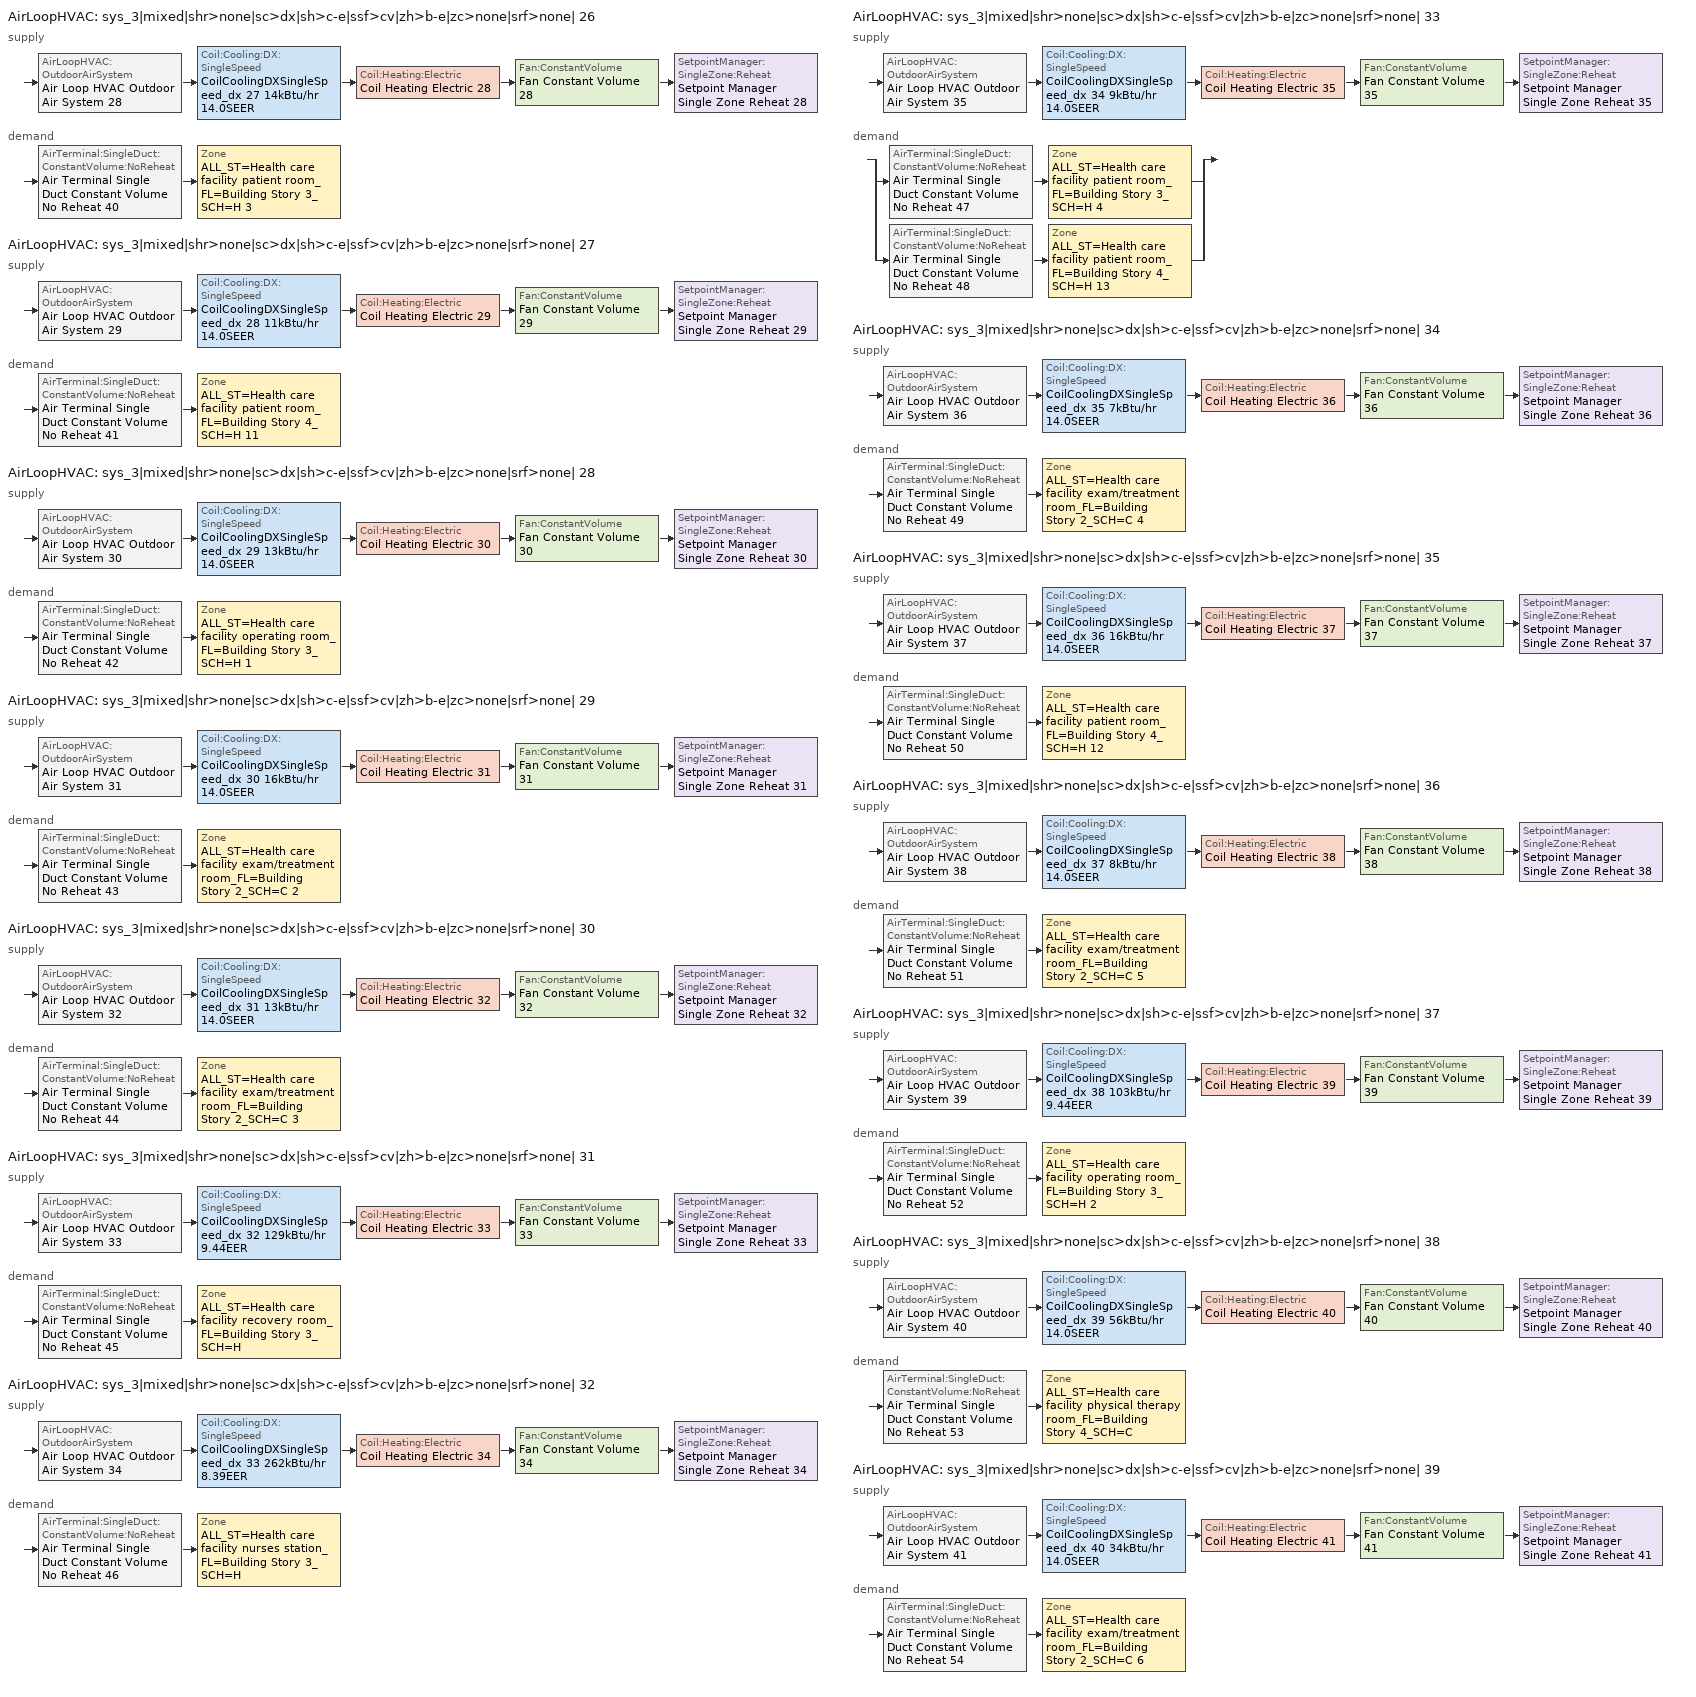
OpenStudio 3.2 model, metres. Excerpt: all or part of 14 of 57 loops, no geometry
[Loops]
AirLoopHVAC 'sys_3|mixed|shr>none|sc>dx|sh>c-e|ssf>cv|zh>b-e|zc>none|srf>none| 26'
 supply: AirLoopHVAC:OutdoorAirSystem 'Air Loop HVAC Outdoor Air System 28' > Coil:Cooling:DX:SingleSpeed 'CoilCoolingDXSingleSpeed_dx 27 14kBtu/hr 14.0SEER' > Coil:Heating:Electric 'Coil Heating Electric 28' > Fan:ConstantVolume 'Fan Constant Volume 28' > SetpointManager:SingleZone:Reheat 'Setpoint Manager Single Zone Reheat 28'
 demand: AirTerminal:SingleDuct:ConstantVolume:NoReheat 'Air Terminal Single Duct Constant Volume No Reheat 40' > Zone 'ALL_ST=Health care facility patient room_FL=Building Story 3_SCH=H 3'
AirLoopHVAC 'sys_3|mixed|shr>none|sc>dx|sh>c-e|ssf>cv|zh>b-e|zc>none|srf>none| 27'
 supply: AirLoopHVAC:OutdoorAirSystem 'Air Loop HVAC Outdoor Air System 29' > Coil:Cooling:DX:SingleSpeed 'CoilCoolingDXSingleSpeed_dx 28 11kBtu/hr 14.0SEER' > Coil:Heating:Electric 'Coil Heating Electric 29' > Fan:ConstantVolume 'Fan Constant Volume 29' > SetpointManager:SingleZone:Reheat 'Setpoint Manager Single Zone Reheat 29'
 demand: AirTerminal:SingleDuct:ConstantVolume:NoReheat 'Air Terminal Single Duct Constant Volume No Reheat 41' > Zone 'ALL_ST=Health care facility patient room_FL=Building Story 4_SCH=H 11'
AirLoopHVAC 'sys_3|mixed|shr>none|sc>dx|sh>c-e|ssf>cv|zh>b-e|zc>none|srf>none| 28'
 supply: AirLoopHVAC:OutdoorAirSystem 'Air Loop HVAC Outdoor Air System 30' > Coil:Cooling:DX:SingleSpeed 'CoilCoolingDXSingleSpeed_dx 29 13kBtu/hr 14.0SEER' > Coil:Heating:Electric 'Coil Heating Electric 30' > Fan:ConstantVolume 'Fan Constant Volume 30' > SetpointManager:SingleZone:Reheat 'Setpoint Manager Single Zone Reheat 30'
 demand: AirTerminal:SingleDuct:ConstantVolume:NoReheat 'Air Terminal Single Duct Constant Volume No Reheat 42' > Zone 'ALL_ST=Health care facility operating room_FL=Building Story 3_SCH=H 1'
AirLoopHVAC 'sys_3|mixed|shr>none|sc>dx|sh>c-e|ssf>cv|zh>b-e|zc>none|srf>none| 29'
 supply: AirLoopHVAC:OutdoorAirSystem 'Air Loop HVAC Outdoor Air System 31' > Coil:Cooling:DX:SingleSpeed 'CoilCoolingDXSingleSpeed_dx 30 16kBtu/hr 14.0SEER' > Coil:Heating:Electric 'Coil Heating Electric 31' > Fan:ConstantVolume 'Fan Constant Volume 31' > SetpointManager:SingleZone:Reheat 'Setpoint Manager Single Zone Reheat 31'
 demand: AirTerminal:SingleDuct:ConstantVolume:NoReheat 'Air Terminal Single Duct Constant Volume No Reheat 43' > Zone 'ALL_ST=Health care facility exam/treatment room_FL=Building Story 2_SCH=C 2'
AirLoopHVAC 'sys_3|mixed|shr>none|sc>dx|sh>c-e|ssf>cv|zh>b-e|zc>none|srf>none| 30'
 supply: AirLoopHVAC:OutdoorAirSystem 'Air Loop HVAC Outdoor Air System 32' > Coil:Cooling:DX:SingleSpeed 'CoilCoolingDXSingleSpeed_dx 31 13kBtu/hr 14.0SEER' > Coil:Heating:Electric 'Coil Heating Electric 32' > Fan:ConstantVolume 'Fan Constant Volume 32' > SetpointManager:SingleZone:Reheat 'Setpoint Manager Single Zone Reheat 32'
 demand: AirTerminal:SingleDuct:ConstantVolume:NoReheat 'Air Terminal Single Duct Constant Volume No Reheat 44' > Zone 'ALL_ST=Health care facility exam/treatment room_FL=Building Story 2_SCH=C 3'
AirLoopHVAC 'sys_3|mixed|shr>none|sc>dx|sh>c-e|ssf>cv|zh>b-e|zc>none|srf>none| 31'
 supply: AirLoopHVAC:OutdoorAirSystem 'Air Loop HVAC Outdoor Air System 33' > Coil:Cooling:DX:SingleSpeed 'CoilCoolingDXSingleSpeed_dx 32 129kBtu/hr 9.44EER' > Coil:Heating:Electric 'Coil Heating Electric 33' > Fan:ConstantVolume 'Fan Constant Volume 33' > SetpointManager:SingleZone:Reheat 'Setpoint Manager Single Zone Reheat 33'
 demand: AirTerminal:SingleDuct:ConstantVolume:NoReheat 'Air Terminal Single Duct Constant Volume No Reheat 45' > Zone 'ALL_ST=Health care facility recovery room_FL=Building Story 3_SCH=H'
AirLoopHVAC 'sys_3|mixed|shr>none|sc>dx|sh>c-e|ssf>cv|zh>b-e|zc>none|srf>none| 32'
 supply: AirLoopHVAC:OutdoorAirSystem 'Air Loop HVAC Outdoor Air System 34' > Coil:Cooling:DX:SingleSpeed 'CoilCoolingDXSingleSpeed_dx 33 262kBtu/hr 8.39EER' > Coil:Heating:Electric 'Coil Heating Electric 34' > Fan:ConstantVolume 'Fan Constant Volume 34' > SetpointManager:SingleZone:Reheat 'Setpoint Manager Single Zone Reheat 34'
 demand: AirTerminal:SingleDuct:ConstantVolume:NoReheat 'Air Terminal Single Duct Constant Volume No Reheat 46' > Zone 'ALL_ST=Health care facility nurses station_FL=Building Story 3_SCH=H'
AirLoopHVAC 'sys_3|mixed|shr>none|sc>dx|sh>c-e|ssf>cv|zh>b-e|zc>none|srf>none| 33'
 supply: AirLoopHVAC:OutdoorAirSystem 'Air Loop HVAC Outdoor Air System 35' > Coil:Cooling:DX:SingleSpeed 'CoilCoolingDXSingleSpeed_dx 34 9kBtu/hr 14.0SEER' > Coil:Heating:Electric 'Coil Heating Electric 35' > Fan:ConstantVolume 'Fan Constant Volume 35' > SetpointManager:SingleZone:Reheat 'Setpoint Manager Single Zone Reheat 35'
 demand: split
  | AirTerminal:SingleDuct:ConstantVolume:NoReheat 'Air Terminal Single Duct Constant Volume No Reheat 47' > Zone 'ALL_ST=Health care facility patient room_FL=Building Story 3_SCH=H 4'
  | AirTerminal:SingleDuct:ConstantVolume:NoReheat 'Air Terminal Single Duct Constant Volume No Reheat 48' > Zone 'ALL_ST=Health care facility patient room_FL=Building Story 4_SCH=H 13'
AirLoopHVAC 'sys_3|mixed|shr>none|sc>dx|sh>c-e|ssf>cv|zh>b-e|zc>none|srf>none| 34'
 supply: AirLoopHVAC:OutdoorAirSystem 'Air Loop HVAC Outdoor Air System 36' > Coil:Cooling:DX:SingleSpeed 'CoilCoolingDXSingleSpeed_dx 35 7kBtu/hr 14.0SEER' > Coil:Heating:Electric 'Coil Heating Electric 36' > Fan:ConstantVolume 'Fan Constant Volume 36' > SetpointManager:SingleZone:Reheat 'Setpoint Manager Single Zone Reheat 36'
 demand: AirTerminal:SingleDuct:ConstantVolume:NoReheat 'Air Terminal Single Duct Constant Volume No Reheat 49' > Zone 'ALL_ST=Health care facility exam/treatment room_FL=Building Story 2_SCH=C 4'
AirLoopHVAC 'sys_3|mixed|shr>none|sc>dx|sh>c-e|ssf>cv|zh>b-e|zc>none|srf>none| 35'
 supply: AirLoopHVAC:OutdoorAirSystem 'Air Loop HVAC Outdoor Air System 37' > Coil:Cooling:DX:SingleSpeed 'CoilCoolingDXSingleSpeed_dx 36 16kBtu/hr 14.0SEER' > Coil:Heating:Electric 'Coil Heating Electric 37' > Fan:ConstantVolume 'Fan Constant Volume 37' > SetpointManager:SingleZone:Reheat 'Setpoint Manager Single Zone Reheat 37'
 demand: AirTerminal:SingleDuct:ConstantVolume:NoReheat 'Air Terminal Single Duct Constant Volume No Reheat 50' > Zone 'ALL_ST=Health care facility patient room_FL=Building Story 4_SCH=H 12'
AirLoopHVAC 'sys_3|mixed|shr>none|sc>dx|sh>c-e|ssf>cv|zh>b-e|zc>none|srf>none| 36'
 supply: AirLoopHVAC:OutdoorAirSystem 'Air Loop HVAC Outdoor Air System 38' > Coil:Cooling:DX:SingleSpeed 'CoilCoolingDXSingleSpeed_dx 37 8kBtu/hr 14.0SEER' > Coil:Heating:Electric 'Coil Heating Electric 38' > Fan:ConstantVolume 'Fan Constant Volume 38' > SetpointManager:SingleZone:Reheat 'Setpoint Manager Single Zone Reheat 38'
 demand: AirTerminal:SingleDuct:ConstantVolume:NoReheat 'Air Terminal Single Duct Constant Volume No Reheat 51' > Zone 'ALL_ST=Health care facility exam/treatment room_FL=Building Story 2_SCH=C 5'
AirLoopHVAC 'sys_3|mixed|shr>none|sc>dx|sh>c-e|ssf>cv|zh>b-e|zc>none|srf>none| 37'
 supply: AirLoopHVAC:OutdoorAirSystem 'Air Loop HVAC Outdoor Air System 39' > Coil:Cooling:DX:SingleSpeed 'CoilCoolingDXSingleSpeed_dx 38 103kBtu/hr 9.44EER' > Coil:Heating:Electric 'Coil Heating Electric 39' > Fan:ConstantVolume 'Fan Constant Volume 39' > SetpointManager:SingleZone:Reheat 'Setpoint Manager Single Zone Reheat 39'
 demand: AirTerminal:SingleDuct:ConstantVolume:NoReheat 'Air Terminal Single Duct Constant Volume No Reheat 52' > Zone 'ALL_ST=Health care facility operating room_FL=Building Story 3_SCH=H 2'
AirLoopHVAC 'sys_3|mixed|shr>none|sc>dx|sh>c-e|ssf>cv|zh>b-e|zc>none|srf>none| 38'
 supply: AirLoopHVAC:OutdoorAirSystem 'Air Loop HVAC Outdoor Air System 40' > Coil:Cooling:DX:SingleSpeed 'CoilCoolingDXSingleSpeed_dx 39 56kBtu/hr 14.0SEER' > Coil:Heating:Electric 'Coil Heating Electric 40' > Fan:ConstantVolume 'Fan Constant Volume 40' > SetpointManager:SingleZone:Reheat 'Setpoint Manager Single Zone Reheat 40'
 demand: AirTerminal:SingleDuct:ConstantVolume:NoReheat 'Air Terminal Single Duct Constant Volume No Reheat 53' > Zone 'ALL_ST=Health care facility physical therapy room_FL=Building Story 4_SCH=C'
AirLoopHVAC 'sys_3|mixed|shr>none|sc>dx|sh>c-e|ssf>cv|zh>b-e|zc>none|srf>none| 39'
 supply: AirLoopHVAC:OutdoorAirSystem 'Air Loop HVAC Outdoor Air System 41' > Coil:Cooling:DX:SingleSpeed 'CoilCoolingDXSingleSpeed_dx 40 34kBtu/hr 14.0SEER' > Coil:Heating:Electric 'Coil Heating Electric 41' > Fan:ConstantVolume 'Fan Constant Volume 41' > SetpointManager:SingleZone:Reheat 'Setpoint Manager Single Zone Reheat 41'
 demand: AirTerminal:SingleDuct:ConstantVolume:NoReheat 'Air Terminal Single Duct Constant Volume No Reheat 54' > Zone 'ALL_ST=Health care facility exam/treatment room_FL=Building Story 2_SCH=C 6'
[Sizing:Zone] Zone Cooling Design Supply Air Temperature Input Method=TemperatureDifference; Zone Cooling Design Supply Air Temperature {C}=14; Zone Cooling Design Supply Air Temperature Difference {deltaC}=11; Zone Heating Design Supply Air Temperature Input Method=TemperatureDifference; Zone Heating Design Supply Air Temperature {C}=40; Zone Heating Design Supply Air Temperature Difference {deltaC}=21; Zone Cooling Design Supply Air Humidity Ratio {kg-H2O/kg-air}=0.0085; Zone Heating Design Supply Air Humidity Ratio {kg-H2O/kg-air}=0.008; Zone Heating Sizing Factor=1.3; Zone Cooling Sizing Factor=1.1; Cooling Design Air Flow Method=DesignDay; Heating Design Air Flow Method=DesignDay; Account for Dedicated Outdoor Air System=No; Dedicated Outdoor Air System Control Strategy=NeutralSupplyAir; Dedicated Outdoor Air Low Setpoint Temperature for Design {C}=autosize; Dedicated Outdoor Air High Setpoint Temperature for Design {C}=autosize
ALL_ST=Health care facility patient room_FL=Building Story 3_SCH=H 3; ALL_ST=Health care facility patient room_FL=Building Story 4_SCH=H 11; ALL_ST=Health care facility operating room_FL=Building Story 3_SCH=H 1; ALL_ST=Health care facility exam/treatment room_FL=Building Story 2_SCH=C 2; ALL_ST=Health care facility exam/treatment room_FL=Building Story 2_SCH=C 3; ALL_ST=Health care facility recovery room_FL=Building Story 3_SCH=H; ALL_ST=Health care facility nurses station_FL=Building Story 3_SCH=H; ALL_ST=Health care facility patient room_FL=Building Story 3_SCH=H 4; ALL_ST=Health care facility exam/treatment room_FL=Building Story 2_SCH=C 4; ALL_ST=Health care facility patient room_FL=Building Story 4_SCH=H 12; ALL_ST=Health care facility exam/treatment room_FL=Building Story 2_SCH=C 5; ALL_ST=Health care facility operating room_FL=Building Story 3_SCH=H 2; ALL_ST=Health care facility physical therapy room_FL=Building Story 4_SCH=C; ALL_ST=Health care facility exam/treatment room_FL=Building Story 2_SCH=C 6; ALL_ST=Health care facility patient room_FL=Building Story 4_SCH=H 13
[Zone equipment]
ALL_ST=Health care facility patient room_FL=Building Story 3_SCH=H 3: Zone HVAC Baseboard Convective Electric 40, Air Terminal Single Duct Constant Volume No Reheat 40
ALL_ST=Health care facility patient room_FL=Building Story 4_SCH=H 11: Zone HVAC Baseboard Convective Electric 41, Air Terminal Single Duct Constant Volume No Reheat 41
ALL_ST=Health care facility operating room_FL=Building Story 3_SCH=H 1: Zone HVAC Baseboard Convective Electric 42, Air Terminal Single Duct Constant Volume No Reheat 42
ALL_ST=Health care facility exam/treatment room_FL=Building Story 2_SCH=C 2: Zone HVAC Baseboard Convective Electric 43, Air Terminal Single Duct Constant Volume No Reheat 43
ALL_ST=Health care facility exam/treatment room_FL=Building Story 2_SCH=C 3: Zone HVAC Baseboard Convective Electric 44, Air Terminal Single Duct Constant Volume No Reheat 44
ALL_ST=Health care facility recovery room_FL=Building Story 3_SCH=H: Zone HVAC Baseboard Convective Electric 45, Air Terminal Single Duct Constant Volume No Reheat 45
ALL_ST=Health care facility nurses station_FL=Building Story 3_SCH=H: Zone HVAC Baseboard Convective Electric 46, Air Terminal Single Duct Constant Volume No Reheat 46
ALL_ST=Health care facility patient room_FL=Building Story 3_SCH=H 4: Zone HVAC Baseboard Convective Electric 47, Air Terminal Single Duct Constant Volume No Reheat 47
ALL_ST=Health care facility exam/treatment room_FL=Building Story 2_SCH=C 4: Zone HVAC Baseboard Convective Electric 49, Air Terminal Single Duct Constant Volume No Reheat 49
ALL_ST=Health care facility patient room_FL=Building Story 4_SCH=H 12: Zone HVAC Baseboard Convective Electric 50, Air Terminal Single Duct Constant Volume No Reheat 50
ALL_ST=Health care facility exam/treatment room_FL=Building Story 2_SCH=C 5: Zone HVAC Baseboard Convective Electric 51, Air Terminal Single Duct Constant Volume No Reheat 51
ALL_ST=Health care facility operating room_FL=Building Story 3_SCH=H 2: Zone HVAC Baseboard Convective Electric 52, Air Terminal Single Duct Constant Volume No Reheat 52
ALL_ST=Health care facility physical therapy room_FL=Building Story 4_SCH=C: Zone HVAC Baseboard Convective Electric 53, Air Terminal Single Duct Constant Volume No Reheat 53
ALL_ST=Health care facility exam/treatment room_FL=Building Story 2_SCH=C 6: Zone HVAC Baseboard Convective Electric 54, Air Terminal Single Duct Constant Volume No Reheat 54
ALL_ST=Health care facility patient room_FL=Building Story 4_SCH=H 13: Zone HVAC Baseboard Convective Electric 48, Air Terminal Single Duct Constant Volume No Reheat 48
[AirLoopHVAC] Design Supply Air Flow Rate {m3/s}=autosize; Design Return Air Flow Fraction of Supply Air Flow=1
Name | Availability Schedule
sys_3|mixed|shr>none|sc>dx|sh>c-e|ssf>cv|zh>b-e|zc>none|srf>none| 26 | sys_3|mixed|shr>none|sc>dx|sh>c-e|ssf>cv|zh>b-e|zc>none|srf>none| 26 Occ Sch
sys_3|mixed|shr>none|sc>dx|sh>c-e|ssf>cv|zh>b-e|zc>none|srf>none| 27 | sys_3|mixed|shr>none|sc>dx|sh>c-e|ssf>cv|zh>b-e|zc>none|srf>none| 27 Occ Sch
sys_3|mixed|shr>none|sc>dx|sh>c-e|ssf>cv|zh>b-e|zc>none|srf>none| 28 | sys_3|mixed|shr>none|sc>dx|sh>c-e|ssf>cv|zh>b-e|zc>none|srf>none| 28 Occ Sch
sys_3|mixed|shr>none|sc>dx|sh>c-e|ssf>cv|zh>b-e|zc>none|srf>none| 29 | sys_3|mixed|shr>none|sc>dx|sh>c-e|ssf>cv|zh>b-e|zc>none|srf>none| 29 Occ Sch
sys_3|mixed|shr>none|sc>dx|sh>c-e|ssf>cv|zh>b-e|zc>none|srf>none| 30 | sys_3|mixed|shr>none|sc>dx|sh>c-e|ssf>cv|zh>b-e|zc>none|srf>none| 30 Occ Sch
sys_3|mixed|shr>none|sc>dx|sh>c-e|ssf>cv|zh>b-e|zc>none|srf>none| 31 | sys_3|mixed|shr>none|sc>dx|sh>c-e|ssf>cv|zh>b-e|zc>none|srf>none| 31 Occ Sch
sys_3|mixed|shr>none|sc>dx|sh>c-e|ssf>cv|zh>b-e|zc>none|srf>none| 32 | sys_3|mixed|shr>none|sc>dx|sh>c-e|ssf>cv|zh>b-e|zc>none|srf>none| 32 Occ Sch
sys_3|mixed|shr>none|sc>dx|sh>c-e|ssf>cv|zh>b-e|zc>none|srf>none| 33 | sys_3|mixed|shr>none|sc>dx|sh>c-e|ssf>cv|zh>b-e|zc>none|srf>none| 33 Occ Sch
sys_3|mixed|shr>none|sc>dx|sh>c-e|ssf>cv|zh>b-e|zc>none|srf>none| 34 | sys_3|mixed|shr>none|sc>dx|sh>c-e|ssf>cv|zh>b-e|zc>none|srf>none| 34 Occ Sch
sys_3|mixed|shr>none|sc>dx|sh>c-e|ssf>cv|zh>b-e|zc>none|srf>none| 35 | sys_3|mixed|shr>none|sc>dx|sh>c-e|ssf>cv|zh>b-e|zc>none|srf>none| 35 Occ Sch
sys_3|mixed|shr>none|sc>dx|sh>c-e|ssf>cv|zh>b-e|zc>none|srf>none| 36 | sys_3|mixed|shr>none|sc>dx|sh>c-e|ssf>cv|zh>b-e|zc>none|srf>none| 36 Occ Sch
sys_3|mixed|shr>none|sc>dx|sh>c-e|ssf>cv|zh>b-e|zc>none|srf>none| 37 | sys_3|mixed|shr>none|sc>dx|sh>c-e|ssf>cv|zh>b-e|zc>none|srf>none| 37 Occ Sch
sys_3|mixed|shr>none|sc>dx|sh>c-e|ssf>cv|zh>b-e|zc>none|srf>none| 38 | sys_3|mixed|shr>none|sc>dx|sh>c-e|ssf>cv|zh>b-e|zc>none|srf>none| 38 Occ Sch
sys_3|mixed|shr>none|sc>dx|sh>c-e|ssf>cv|zh>b-e|zc>none|srf>none| 39 | sys_3|mixed|shr>none|sc>dx|sh>c-e|ssf>cv|zh>b-e|zc>none|srf>none| 39 Occ Sch
[Sizing:System] Type of Load to Size On=Sensible; Design Outdoor Air Flow Rate {m3/s}=Autosize; Central Heating Maximum System Air Flow Ratio=1; Preheat Design Temperature {C}=7; Preheat Design Humidity Ratio {kg-H2O/kg-Air}=0.008; Precool Design Temperature {C}=13; Precool Design Humidity Ratio {kg-H2O/kg-Air}=0.008; Central Cooling Design Supply Air Temperature {C}=13; Central Heating Design Supply Air Temperature {C}=43; Sizing Option=NonCoincident; 100% Outdoor Air in Cooling=No; 100% Outdoor Air in Heating=No; Central Cooling Design Supply Air Humidity Ratio {kg-H2O/kg-Air}=0.0085; Central Heating Design Supply Air Humidity Ratio {kg-H2O/kg-Air}=0.008; Cooling Design Air Flow Method=DesignDay; Cooling Design Air Flow Rate {m3/s}=0; Heating Design Air Flow Method=DesignDay; Heating Design Air Flow Rate {m3/s}=0; System Outdoor Air Method=ZoneSum; Zone Maximum Outdoor Air Fraction=1; Cooling Supply Air Flow Rate Per Floor Area {m3/s-m2}=0.00996765; Cooling Fraction of Autosized Cooling Supply Air Flow Rate=1; Cooling Supply Air Flow Rate Per Unit Cooling Capacity {m3/s-W}=3.94755e-05; Heating Supply Air Flow Rate Per Floor Area {m3/s-m2}=0.00996765; Heating Fraction of Autosized Heating Supply Air Flow Rate=1; Heating Fraction of Autosized Cooling Supply Air Flow Rate=1; Heating Supply Air Flow Rate Per Unit Heating Capacity {m3/s-W}=3.15882e-05; Cooling Design Capacity Method=CoolingDesignCapacity; Cooling Design Capacity {W}=autosize; Cooling Design Capacity Per Floor Area {W/m2}=234.7; Fraction of Autosized Cooling Design Capacity=1; Heating Design Capacity Method=HeatingDesignCapacity; Heating Design Capacity {W}=autosize; Heating Design Capacity Per Floor Area {W/m2}=157; Fraction of Autosized Heating Design Capacity=1; Central Cooling Capacity Control Method=OnOff
sys_3|mixed|shr>none|sc>dx|sh>c-e|ssf>cv|zh>b-e|zc>none|srf>none| 26; sys_3|mixed|shr>none|sc>dx|sh>c-e|ssf>cv|zh>b-e|zc>none|srf>none| 27; sys_3|mixed|shr>none|sc>dx|sh>c-e|ssf>cv|zh>b-e|zc>none|srf>none| 28; sys_3|mixed|shr>none|sc>dx|sh>c-e|ssf>cv|zh>b-e|zc>none|srf>none| 29; sys_3|mixed|shr>none|sc>dx|sh>c-e|ssf>cv|zh>b-e|zc>none|srf>none| 30; sys_3|mixed|shr>none|sc>dx|sh>c-e|ssf>cv|zh>b-e|zc>none|srf>none| 31; sys_3|mixed|shr>none|sc>dx|sh>c-e|ssf>cv|zh>b-e|zc>none|srf>none| 32; sys_3|mixed|shr>none|sc>dx|sh>c-e|ssf>cv|zh>b-e|zc>none|srf>none| 33; sys_3|mixed|shr>none|sc>dx|sh>c-e|ssf>cv|zh>b-e|zc>none|srf>none| 34; sys_3|mixed|shr>none|sc>dx|sh>c-e|ssf>cv|zh>b-e|zc>none|srf>none| 35; sys_3|mixed|shr>none|sc>dx|sh>c-e|ssf>cv|zh>b-e|zc>none|srf>none| 36; sys_3|mixed|shr>none|sc>dx|sh>c-e|ssf>cv|zh>b-e|zc>none|srf>none| 37; sys_3|mixed|shr>none|sc>dx|sh>c-e|ssf>cv|zh>b-e|zc>none|srf>none| 38; sys_3|mixed|shr>none|sc>dx|sh>c-e|ssf>cv|zh>b-e|zc>none|srf>none| 39
[Fan:ConstantVolume] Availability Schedule=Always On Discrete; Fan Total Efficiency=0.39975; Pressure Rise {Pa}=640; Maximum Flow Rate {m3/s}=AutoSize; Motor Efficiency=0.615
Fan Constant Volume 28; Fan Constant Volume 29; Fan Constant Volume 30; Fan Constant Volume 31; Fan Constant Volume 32; Fan Constant Volume 33; Fan Constant Volume 34; Fan Constant Volume 35; Fan Constant Volume 36; Fan Constant Volume 37; Fan Constant Volume 38; Fan Constant Volume 39; Fan Constant Volume 40; Fan Constant Volume 41
[Coil:Cooling:DX:SingleSpeed] Availability Schedule=Always On Discrete; Rated Total Cooling Capacity {W}=autosize; Rated Sensible Heat Ratio=autosize; Rated Air Flow Rate {m3/s}=autosize; Rated Evaporator Fan Power Per Volume Flow Rate {W/(m3/s)}=773.3; Total Cooling Capacity Function of Temperature Curve=DXCOOL-NECB2011-REF-CAPFT; Total Cooling Capacity Function of Flow Fraction Curve=DXCOOL-NECB2011-REF-CAPFFLOW; Energy Input Ratio Function of Temperature Curve=DXCOOL-NECB2011-REF-COOLEIRFT; Energy Input Ratio Function of Flow Fraction Curve=DXCOOL-NECB2011-REF-COOLEIRFFLOW; Part Load Fraction Correlation Curve=DXCOOL-NECB2011-REF-COOLPLFFPLR; Minimum Outdoor Dry-Bulb Temperature for Compressor Operation {C}=-25; Condenser Type=AirCooled; Evaporative Condenser Effectiveness=0; Evaporative Condenser Air Flow Rate {m3/s}=Autosize; Evaporative Condenser Pump Rated Power Consumption {W}=Autosize; Crankcase Heater Capacity {W}=0; Maximum Outdoor Dry-Bulb Temperature for Crankcase Heater Operation {C}=0; Basin Heater Capacity {W/K}=0; Basin Heater Setpoint Temperature {C}=10
Name | Rated COP {W/W}
CoilCoolingDXSingleSpeed_dx 27 14kBtu/hr 14.0SEER; CoilCoolingDXSingleSpeed_dx 28 11kBtu/hr 14.0SEER; CoilCoolingDXSingleSpeed_dx 29 13kBtu/hr 14.0SEER; CoilCoolingDXSingleSpeed_dx 30 16kBtu/hr 14.0SEER; CoilCoolingDXSingleSpeed_dx 31 13kBtu/hr 14.0SEER; CoilCoolingDXSingleSpeed_dx 34 9kBtu/hr 14.0SEER; CoilCoolingDXSingleSpeed_dx 35 7kBtu/hr 14.0SEER; CoilCoolingDXSingleSpeed_dx 36 16kBtu/hr 14.0SEER; CoilCoolingDXSingleSpeed_dx 37 8kBtu/hr 14.0SEER; CoilCoolingDXSingleSpeed_dx 39 56kBtu/hr 14.0SEER; CoilCoolingDXSingleSpeed_dx 40 34kBtu/hr 14.0SEER | 4.11713
CoilCoolingDXSingleSpeed_dx 32 129kBtu/hr 9.44EER; CoilCoolingDXSingleSpeed_dx 38 103kBtu/hr 9.44EER | 3.27943
CoilCoolingDXSingleSpeed_dx 33 262kBtu/hr 8.39EER | 2.92983
[Coil:Heating:Electric] Availability Schedule=Always On Discrete
Coil Heating Electric 28; Coil Heating Electric 29; Coil Heating Electric 30; Coil Heating Electric 31; Coil Heating Electric 32; Coil Heating Electric 33; Coil Heating Electric 34; Coil Heating Electric 35; Coil Heating Electric 36; Coil Heating Electric 37; Coil Heating Electric 38; Coil Heating Electric 39; Coil Heating Electric 40; Coil Heating Electric 41
[Controller:OutdoorAir] Minimum Outdoor Air Flow Rate {m3/s}=autosize; Maximum Outdoor Air Flow Rate {m3/s}=Autosize; Economizer Control Action Type=ModulateFlow; Lockout Type=NoLockout; Minimum Limit Type=FixedMinimum; High Humidity Control=No; Heat Recovery Bypass Control Type=BypassWhenWithinEconomizerLimits
Name | Economizer Control Type | Economizer Maximum Limit Dry-Bulb Temperature {C} | Economizer Maximum Limit Enthalpy {J/kg} | Economizer Minimum Limit Dry-Bulb Temperature {C} | Minimum Outdoor Air Schedule | Controller Mechanical Ventilation
Controller Outdoor Air 28 | NoEconomizer | 28 | 64000 | -100 | sys_3|mixed|shr>none|sc>dx|sh>c-e|ssf>cv|zh>b-e|zc>none|srf>none| 26 Occ Sch | Controller Mechanical Ventilation 28
Controller Outdoor Air 29 | NoEconomizer | 28 | 64000 | -100 | sys_3|mixed|shr>none|sc>dx|sh>c-e|ssf>cv|zh>b-e|zc>none|srf>none| 27 Occ Sch | Controller Mechanical Ventilation 29
Controller Outdoor Air 30 | NoEconomizer | 28 | 64000 | -100 | sys_3|mixed|shr>none|sc>dx|sh>c-e|ssf>cv|zh>b-e|zc>none|srf>none| 28 Occ Sch | Controller Mechanical Ventilation 30
Controller Outdoor Air 31 | NoEconomizer | 28 | 64000 | -100 | sys_3|mixed|shr>none|sc>dx|sh>c-e|ssf>cv|zh>b-e|zc>none|srf>none| 29 Occ Sch | Controller Mechanical Ventilation 31
Controller Outdoor Air 32 | NoEconomizer | 28 | 64000 | -100 | sys_3|mixed|shr>none|sc>dx|sh>c-e|ssf>cv|zh>b-e|zc>none|srf>none| 30 Occ Sch | Controller Mechanical Ventilation 32
Controller Outdoor Air 33 | DifferentialEnthalpy |  |  |  | sys_3|mixed|shr>none|sc>dx|sh>c-e|ssf>cv|zh>b-e|zc>none|srf>none| 31 Occ Sch | Controller Mechanical Ventilation 33
Controller Outdoor Air 34 | DifferentialEnthalpy |  |  |  | sys_3|mixed|shr>none|sc>dx|sh>c-e|ssf>cv|zh>b-e|zc>none|srf>none| 32 Occ Sch | Controller Mechanical Ventilation 34
Controller Outdoor Air 35 | NoEconomizer | 28 | 64000 | -100 | sys_3|mixed|shr>none|sc>dx|sh>c-e|ssf>cv|zh>b-e|zc>none|srf>none| 33 Occ Sch | Controller Mechanical Ventilation 35
Controller Outdoor Air 36 | NoEconomizer | 28 | 64000 | -100 | sys_3|mixed|shr>none|sc>dx|sh>c-e|ssf>cv|zh>b-e|zc>none|srf>none| 34 Occ Sch | Controller Mechanical Ventilation 36
Controller Outdoor Air 37 | NoEconomizer | 28 | 64000 | -100 | sys_3|mixed|shr>none|sc>dx|sh>c-e|ssf>cv|zh>b-e|zc>none|srf>none| 35 Occ Sch | Controller Mechanical Ventilation 37
Controller Outdoor Air 38 | NoEconomizer | 28 | 64000 | -100 | sys_3|mixed|shr>none|sc>dx|sh>c-e|ssf>cv|zh>b-e|zc>none|srf>none| 36 Occ Sch | Controller Mechanical Ventilation 38
Controller Outdoor Air 39 | DifferentialEnthalpy |  |  |  | sys_3|mixed|shr>none|sc>dx|sh>c-e|ssf>cv|zh>b-e|zc>none|srf>none| 37 Occ Sch | Controller Mechanical Ventilation 39
Controller Outdoor Air 40 | NoEconomizer | 28 | 64000 | -100 | sys_3|mixed|shr>none|sc>dx|sh>c-e|ssf>cv|zh>b-e|zc>none|srf>none| 38 Occ Sch | Controller Mechanical Ventilation 40
Controller Outdoor Air 41 | NoEconomizer | 28 | 64000 | -100 | sys_3|mixed|shr>none|sc>dx|sh>c-e|ssf>cv|zh>b-e|zc>none|srf>none| 39 Occ Sch | Controller Mechanical Ventilation 41
[Controller:MechanicalVentilation] Availability Schedule=Always On Discrete; System Outdoor Air Method=ZoneSum
Controller Mechanical Ventilation 28; Controller Mechanical Ventilation 29; Controller Mechanical Ventilation 30; Controller Mechanical Ventilation 31; Controller Mechanical Ventilation 32; Controller Mechanical Ventilation 33; Controller Mechanical Ventilation 34; Controller Mechanical Ventilation 35; Controller Mechanical Ventilation 36; Controller Mechanical Ventilation 37; Controller Mechanical Ventilation 38; Controller Mechanical Ventilation 39; Controller Mechanical Ventilation 40; Controller Mechanical Ventilation 41
[AirLoopHVAC:OutdoorAirSystem]
Name | Controller
Air Loop HVAC Outdoor Air System 28 | Controller Outdoor Air 28
Air Loop HVAC Outdoor Air System 29 | Controller Outdoor Air 29
Air Loop HVAC Outdoor Air System 30 | Controller Outdoor Air 30
Air Loop HVAC Outdoor Air System 31 | Controller Outdoor Air 31
Air Loop HVAC Outdoor Air System 32 | Controller Outdoor Air 32
Air Loop HVAC Outdoor Air System 33 | Controller Outdoor Air 33
Air Loop HVAC Outdoor Air System 34 | Controller Outdoor Air 34
Air Loop HVAC Outdoor Air System 35 | Controller Outdoor Air 35
Air Loop HVAC Outdoor Air System 36 | Controller Outdoor Air 36
Air Loop HVAC Outdoor Air System 37 | Controller Outdoor Air 37
Air Loop HVAC Outdoor Air System 38 | Controller Outdoor Air 38
Air Loop HVAC Outdoor Air System 39 | Controller Outdoor Air 39
Air Loop HVAC Outdoor Air System 40 | Controller Outdoor Air 40
Air Loop HVAC Outdoor Air System 41 | Controller Outdoor Air 41
[SetpointManager:SingleZone:Reheat] Minimum Supply Air Temperature {C}=13; Maximum Supply Air Temperature {C}=43
Name | Control Zone
Setpoint Manager Single Zone Reheat 28 | ALL_ST=Health care facility patient room_FL=Building Story 3_SCH=H 3
Setpoint Manager Single Zone Reheat 29 | ALL_ST=Health care facility patient room_FL=Building Story 4_SCH=H 11
Setpoint Manager Single Zone Reheat 30 | ALL_ST=Health care facility operating room_FL=Building Story 3_SCH=H 1
Setpoint Manager Single Zone Reheat 31 | ALL_ST=Health care facility exam/treatment room_FL=Building Story 2_SCH=C 2
Setpoint Manager Single Zone Reheat 32 | ALL_ST=Health care facility exam/treatment room_FL=Building Story 2_SCH=C 3
Setpoint Manager Single Zone Reheat 33 | ALL_ST=Health care facility recovery room_FL=Building Story 3_SCH=H
Setpoint Manager Single Zone Reheat 34 | ALL_ST=Health care facility nurses station_FL=Building Story 3_SCH=H
Setpoint Manager Single Zone Reheat 35 | ALL_ST=Health care facility patient room_FL=Building Story 3_SCH=H 4
Setpoint Manager Single Zone Reheat 36 | ALL_ST=Health care facility exam/treatment room_FL=Building Story 2_SCH=C 4
Setpoint Manager Single Zone Reheat 37 | ALL_ST=Health care facility patient room_FL=Building Story 4_SCH=H 12
Setpoint Manager Single Zone Reheat 38 | ALL_ST=Health care facility exam/treatment room_FL=Building Story 2_SCH=C 5
Setpoint Manager Single Zone Reheat 39 | ALL_ST=Health care facility operating room_FL=Building Story 3_SCH=H 2
Setpoint Manager Single Zone Reheat 40 | ALL_ST=Health care facility physical therapy room_FL=Building Story 4_SCH=C
Setpoint Manager Single Zone Reheat 41 | ALL_ST=Health care facility exam/treatment room_FL=Building Story 2_SCH=C 6
[ZoneHVAC:Baseboard:Convective:Electric] Availability Schedule=Always On Discrete; Nominal Capacity {W}=autosize; Efficiency=1
Zone HVAC Baseboard Convective Electric 40; Zone HVAC Baseboard Convective Electric 41; Zone HVAC Baseboard Convective Electric 42; Zone HVAC Baseboard Convective Electric 43; Zone HVAC Baseboard Convective Electric 44; Zone HVAC Baseboard Convective Electric 45; Zone HVAC Baseboard Convective Electric 46; Zone HVAC Baseboard Convective Electric 47; Zone HVAC Baseboard Convective Electric 48; Zone HVAC Baseboard Convective Electric 49; Zone HVAC Baseboard Convective Electric 50; Zone HVAC Baseboard Convective Electric 51; Zone HVAC Baseboard Convective Electric 52; Zone HVAC Baseboard Convective Electric 53; Zone HVAC Baseboard Convective Electric 54
[AirTerminal:SingleDuct:ConstantVolume:NoReheat] Availability Schedule=Always On Discrete; Maximum Air Flow Rate {m3/s}=AutoSize
Air Terminal Single Duct Constant Volume No Reheat 40; Air Terminal Single Duct Constant Volume No Reheat 41; Air Terminal Single Duct Constant Volume No Reheat 42; Air Terminal Single Duct Constant Volume No Reheat 43; Air Terminal Single Duct Constant Volume No Reheat 44; Air Terminal Single Duct Constant Volume No Reheat 45; Air Terminal Single Duct Constant Volume No Reheat 46; Air Terminal Single Duct Constant Volume No Reheat 47; Air Terminal Single Duct Constant Volume No Reheat 48; Air Terminal Single Duct Constant Volume No Reheat 49; Air Terminal Single Duct Constant Volume No Reheat 50; Air Terminal Single Duct Constant Volume No Reheat 51; Air Terminal Single Duct Constant Volume No Reheat 52; Air Terminal Single Duct Constant Volume No Reheat 53; Air Terminal Single Duct Constant Volume No Reheat 54
[Schedule:Ruleset]
Name | Default Day Schedule | Summer Design Day Schedule | Winter Design Day Schedule
sys_3|mixed|shr>none|sc>dx|sh>c-e|ssf>cv|zh>b-e|zc>none|srf>none| 26 Occ Sch | sys_3|mixed|shr>none|sc>dx|sh>c-e|ssf>cv|zh>b-e|zc>none|srf>none| 26 Occ Sch Default | sys_3|mixed|shr>none|sc>dx|sh>c-e|ssf>cv|zh>b-e|zc>none|srf>none| 26 Occ Sch Summer Design Day | sys_3|mixed|shr>none|sc>dx|sh>c-e|ssf>cv|zh>b-e|zc>none|srf>none| 26 Occ Sch Winter Design Day
sys_3|mixed|shr>none|sc>dx|sh>c-e|ssf>cv|zh>b-e|zc>none|srf>none| 27 Occ Sch | sys_3|mixed|shr>none|sc>dx|sh>c-e|ssf>cv|zh>b-e|zc>none|srf>none| 27 Occ Sch Default | sys_3|mixed|shr>none|sc>dx|sh>c-e|ssf>cv|zh>b-e|zc>none|srf>none| 27 Occ Sch Summer Design Day | sys_3|mixed|shr>none|sc>dx|sh>c-e|ssf>cv|zh>b-e|zc>none|srf>none| 27 Occ Sch Winter Design Day
sys_3|mixed|shr>none|sc>dx|sh>c-e|ssf>cv|zh>b-e|zc>none|srf>none| 28 Occ Sch | sys_3|mixed|shr>none|sc>dx|sh>c-e|ssf>cv|zh>b-e|zc>none|srf>none| 28 Occ Sch Default | sys_3|mixed|shr>none|sc>dx|sh>c-e|ssf>cv|zh>b-e|zc>none|srf>none| 28 Occ Sch Summer Design Day | sys_3|mixed|shr>none|sc>dx|sh>c-e|ssf>cv|zh>b-e|zc>none|srf>none| 28 Occ Sch Winter Design Day
sys_3|mixed|shr>none|sc>dx|sh>c-e|ssf>cv|zh>b-e|zc>none|srf>none| 29 Occ Sch | sys_3|mixed|shr>none|sc>dx|sh>c-e|ssf>cv|zh>b-e|zc>none|srf>none| 29 Occ Sch Default | sys_3|mixed|shr>none|sc>dx|sh>c-e|ssf>cv|zh>b-e|zc>none|srf>none| 29 Occ Sch Summer Design Day | sys_3|mixed|shr>none|sc>dx|sh>c-e|ssf>cv|zh>b-e|zc>none|srf>none| 29 Occ Sch Winter Design Day
sys_3|mixed|shr>none|sc>dx|sh>c-e|ssf>cv|zh>b-e|zc>none|srf>none| 30 Occ Sch | sys_3|mixed|shr>none|sc>dx|sh>c-e|ssf>cv|zh>b-e|zc>none|srf>none| 30 Occ Sch Default | sys_3|mixed|shr>none|sc>dx|sh>c-e|ssf>cv|zh>b-e|zc>none|srf>none| 30 Occ Sch Summer Design Day | sys_3|mixed|shr>none|sc>dx|sh>c-e|ssf>cv|zh>b-e|zc>none|srf>none| 30 Occ Sch Winter Design Day
sys_3|mixed|shr>none|sc>dx|sh>c-e|ssf>cv|zh>b-e|zc>none|srf>none| 31 Occ Sch | sys_3|mixed|shr>none|sc>dx|sh>c-e|ssf>cv|zh>b-e|zc>none|srf>none| 31 Occ Sch Default | sys_3|mixed|shr>none|sc>dx|sh>c-e|ssf>cv|zh>b-e|zc>none|srf>none| 31 Occ Sch Summer Design Day | sys_3|mixed|shr>none|sc>dx|sh>c-e|ssf>cv|zh>b-e|zc>none|srf>none| 31 Occ Sch Winter Design Day
sys_3|mixed|shr>none|sc>dx|sh>c-e|ssf>cv|zh>b-e|zc>none|srf>none| 32 Occ Sch | sys_3|mixed|shr>none|sc>dx|sh>c-e|ssf>cv|zh>b-e|zc>none|srf>none| 32 Occ Sch Default | sys_3|mixed|shr>none|sc>dx|sh>c-e|ssf>cv|zh>b-e|zc>none|srf>none| 32 Occ Sch Summer Design Day | sys_3|mixed|shr>none|sc>dx|sh>c-e|ssf>cv|zh>b-e|zc>none|srf>none| 32 Occ Sch Winter Design Day
sys_3|mixed|shr>none|sc>dx|sh>c-e|ssf>cv|zh>b-e|zc>none|srf>none| 33 Occ Sch | sys_3|mixed|shr>none|sc>dx|sh>c-e|ssf>cv|zh>b-e|zc>none|srf>none| 33 Occ Sch Default | sys_3|mixed|shr>none|sc>dx|sh>c-e|ssf>cv|zh>b-e|zc>none|srf>none| 33 Occ Sch Summer Design Day | sys_3|mixed|shr>none|sc>dx|sh>c-e|ssf>cv|zh>b-e|zc>none|srf>none| 33 Occ Sch Winter Design Day
sys_3|mixed|shr>none|sc>dx|sh>c-e|ssf>cv|zh>b-e|zc>none|srf>none| 34 Occ Sch | sys_3|mixed|shr>none|sc>dx|sh>c-e|ssf>cv|zh>b-e|zc>none|srf>none| 34 Occ Sch Default | sys_3|mixed|shr>none|sc>dx|sh>c-e|ssf>cv|zh>b-e|zc>none|srf>none| 34 Occ Sch Summer Design Day | sys_3|mixed|shr>none|sc>dx|sh>c-e|ssf>cv|zh>b-e|zc>none|srf>none| 34 Occ Sch Winter Design Day
sys_3|mixed|shr>none|sc>dx|sh>c-e|ssf>cv|zh>b-e|zc>none|srf>none| 35 Occ Sch | sys_3|mixed|shr>none|sc>dx|sh>c-e|ssf>cv|zh>b-e|zc>none|srf>none| 35 Occ Sch Default | sys_3|mixed|shr>none|sc>dx|sh>c-e|ssf>cv|zh>b-e|zc>none|srf>none| 35 Occ Sch Summer Design Day | sys_3|mixed|shr>none|sc>dx|sh>c-e|ssf>cv|zh>b-e|zc>none|srf>none| 35 Occ Sch Winter Design Day
sys_3|mixed|shr>none|sc>dx|sh>c-e|ssf>cv|zh>b-e|zc>none|srf>none| 36 Occ Sch | sys_3|mixed|shr>none|sc>dx|sh>c-e|ssf>cv|zh>b-e|zc>none|srf>none| 36 Occ Sch Default | sys_3|mixed|shr>none|sc>dx|sh>c-e|ssf>cv|zh>b-e|zc>none|srf>none| 36 Occ Sch Summer Design Day | sys_3|mixed|shr>none|sc>dx|sh>c-e|ssf>cv|zh>b-e|zc>none|srf>none| 36 Occ Sch Winter Design Day
sys_3|mixed|shr>none|sc>dx|sh>c-e|ssf>cv|zh>b-e|zc>none|srf>none| 37 Occ Sch | sys_3|mixed|shr>none|sc>dx|sh>c-e|ssf>cv|zh>b-e|zc>none|srf>none| 37 Occ Sch Default | sys_3|mixed|shr>none|sc>dx|sh>c-e|ssf>cv|zh>b-e|zc>none|srf>none| 37 Occ Sch Summer Design Day | sys_3|mixed|shr>none|sc>dx|sh>c-e|ssf>cv|zh>b-e|zc>none|srf>none| 37 Occ Sch Winter Design Day
sys_3|mixed|shr>none|sc>dx|sh>c-e|ssf>cv|zh>b-e|zc>none|srf>none| 38 Occ Sch | sys_3|mixed|shr>none|sc>dx|sh>c-e|ssf>cv|zh>b-e|zc>none|srf>none| 38 Occ Sch Default | sys_3|mixed|shr>none|sc>dx|sh>c-e|ssf>cv|zh>b-e|zc>none|srf>none| 38 Occ Sch Summer Design Day | sys_3|mixed|shr>none|sc>dx|sh>c-e|ssf>cv|zh>b-e|zc>none|srf>none| 38 Occ Sch Winter Design Day
sys_3|mixed|shr>none|sc>dx|sh>c-e|ssf>cv|zh>b-e|zc>none|srf>none| 39 Occ Sch | sys_3|mixed|shr>none|sc>dx|sh>c-e|ssf>cv|zh>b-e|zc>none|srf>none| 39 Occ Sch Default | sys_3|mixed|shr>none|sc>dx|sh>c-e|ssf>cv|zh>b-e|zc>none|srf>none| 39 Occ Sch Summer Design Day | sys_3|mixed|shr>none|sc>dx|sh>c-e|ssf>cv|zh>b-e|zc>none|srf>none| 39 Occ Sch Winter Design Day
[Schedule:Day]
sys_3|mixed|shr>none|sc>dx|sh>c-e|ssf>cv|zh>b-e|zc>none|srf>none| 26 Occ Sch Default; sys_3|mixed|shr>none|sc>dx|sh>c-e|ssf>cv|zh>b-e|zc>none|srf>none| 26 Occ Sch Winter Design Day; sys_3|mixed|shr>none|sc>dx|sh>c-e|ssf>cv|zh>b-e|zc>none|srf>none| 26 Occ Sch Summer Design Day; sys_3|mixed|shr>none|sc>dx|sh>c-e|ssf>cv|zh>b-e|zc>none|srf>none| 27 Occ Sch Default; sys_3|mixed|shr>none|sc>dx|sh>c-e|ssf>cv|zh>b-e|zc>none|srf>none| 27 Occ Sch Winter Design Day; sys_3|mixed|shr>none|sc>dx|sh>c-e|ssf>cv|zh>b-e|zc>none|srf>none| 27 Occ Sch Summer Design Day; sys_3|mixed|shr>none|sc>dx|sh>c-e|ssf>cv|zh>b-e|zc>none|srf>none| 28 Occ Sch Default; sys_3|mixed|shr>none|sc>dx|sh>c-e|ssf>cv|zh>b-e|zc>none|srf>none| 28 Occ Sch Winter Design Day; sys_3|mixed|shr>none|sc>dx|sh>c-e|ssf>cv|zh>b-e|zc>none|srf>none| 28 Occ Sch Summer Design Day; sys_3|mixed|shr>none|sc>dx|sh>c-e|ssf>cv|zh>b-e|zc>none|srf>none| 29 Occ Sch Winter Design Day; sys_3|mixed|shr>none|sc>dx|sh>c-e|ssf>cv|zh>b-e|zc>none|srf>none| 29 Occ Sch Summer Design Day; sys_3|mixed|shr>none|sc>dx|sh>c-e|ssf>cv|zh>b-e|zc>none|srf>none| 30 Occ Sch Winter Design Day; sys_3|mixed|shr>none|sc>dx|sh>c-e|ssf>cv|zh>b-e|zc>none|srf>none| 30 Occ Sch Summer Design Day; sys_3|mixed|shr>none|sc>dx|sh>c-e|ssf>cv|zh>b-e|zc>none|srf>none| 31 Occ Sch Default; sys_3|mixed|shr>none|sc>dx|sh>c-e|ssf>cv|zh>b-e|zc>none|srf>none| 31 Occ Sch Winter Design Day; sys_3|mixed|shr>none|sc>dx|sh>c-e|ssf>cv|zh>b-e|zc>none|srf>none| 31 Occ Sch Summer Design Day; sys_3|mixed|shr>none|sc>dx|sh>c-e|ssf>cv|zh>b-e|zc>none|srf>none| 32 Occ Sch Default; sys_3|mixed|shr>none|sc>dx|sh>c-e|ssf>cv|zh>b-e|zc>none|srf>none| 32 Occ Sch Winter Design Day; sys_3|mixed|shr>none|sc>dx|sh>c-e|ssf>cv|zh>b-e|zc>none|srf>none| 32 Occ Sch Summer Design Day; sys_3|mixed|shr>none|sc>dx|sh>c-e|ssf>cv|zh>b-e|zc>none|srf>none| 33 Occ Sch Default; sys_3|mixed|shr>none|sc>dx|sh>c-e|ssf>cv|zh>b-e|zc>none|srf>none| 33 Occ Sch Winter Design Day; sys_3|mixed|shr>none|sc>dx|sh>c-e|ssf>cv|zh>b-e|zc>none|srf>none| 33 Occ Sch Summer Design Day; sys_3|mixed|shr>none|sc>dx|sh>c-e|ssf>cv|zh>b-e|zc>none|srf>none| 34 Occ Sch Winter Design Day; sys_3|mixed|shr>none|sc>dx|sh>c-e|ssf>cv|zh>b-e|zc>none|srf>none| 34 Occ Sch Summer Design Day; sys_3|mixed|shr>none|sc>dx|sh>c-e|ssf>cv|zh>b-e|zc>none|srf>none| 35 Occ Sch Default; sys_3|mixed|shr>none|sc>dx|sh>c-e|ssf>cv|zh>b-e|zc>none|srf>none| 35 Occ Sch Winter Design Day; sys_3|mixed|shr>none|sc>dx|sh>c-e|ssf>cv|zh>b-e|zc>none|srf>none| 35 Occ Sch Summer Design Day; sys_3|mixed|shr>none|sc>dx|sh>c-e|ssf>cv|zh>b-e|zc>none|srf>none| 36 Occ Sch Winter Design Day; sys_3|mixed|shr>none|sc>dx|sh>c-e|ssf>cv|zh>b-e|zc>none|srf>none| 36 Occ Sch Summer Design Day; sys_3|mixed|shr>none|sc>dx|sh>c-e|ssf>cv|zh>b-e|zc>none|srf>none| 37 Occ Sch Default; sys_3|mixed|shr>none|sc>dx|sh>c-e|ssf>cv|zh>b-e|zc>none|srf>none| 37 Occ Sch Winter Design Day; sys_3|mixed|shr>none|sc>dx|sh>c-e|ssf>cv|zh>b-e|zc>none|srf>none| 37 Occ Sch Summer Design Day; sys_3|mixed|shr>none|sc>dx|sh>c-e|ssf>cv|zh>b-e|zc>none|srf>none| 38 Occ Sch Winter Design Day; sys_3|mixed|shr>none|sc>dx|sh>c-e|ssf>cv|zh>b-e|zc>none|srf>none| 38 Occ Sch Summer Design Day; sys_3|mixed|shr>none|sc>dx|sh>c-e|ssf>cv|zh>b-e|zc>none|srf>none| 39 Occ Sch Winter Design Day; sys_3|mixed|shr>none|sc>dx|sh>c-e|ssf>cv|zh>b-e|zc>none|srf>none| 39 Occ Sch Summer Design Day: 24, 0, 1
sys_3|mixed|shr>none|sc>dx|sh>c-e|ssf>cv|zh>b-e|zc>none|srf>none| 29 Occ Sch Default; sys_3|mixed|shr>none|sc>dx|sh>c-e|ssf>cv|zh>b-e|zc>none|srf>none| 30 Occ Sch Default; sys_3|mixed|shr>none|sc>dx|sh>c-e|ssf>cv|zh>b-e|zc>none|srf>none| 34 Occ Sch Default; sys_3|mixed|shr>none|sc>dx|sh>c-e|ssf>cv|zh>b-e|zc>none|srf>none| 36 Occ Sch Default; sys_3|mixed|shr>none|sc>dx|sh>c-e|ssf>cv|zh>b-e|zc>none|srf>none| 38 Occ Sch Default; sys_3|mixed|shr>none|sc>dx|sh>c-e|ssf>cv|zh>b-e|zc>none|srf>none| 39 Occ Sch Default: 9, 0, 0, 21, 0, 1, 24, 0, 0
sys_3|mixed|shr>none|sc>dx|sh>c-e|ssf>cv|zh>b-e|zc>none|srf>none| 29 Occ Sch Sunday; sys_3|mixed|shr>none|sc>dx|sh>c-e|ssf>cv|zh>b-e|zc>none|srf>none| 30 Occ Sch Sunday; sys_3|mixed|shr>none|sc>dx|sh>c-e|ssf>cv|zh>b-e|zc>none|srf>none| 34 Occ Sch Sunday; sys_3|mixed|shr>none|sc>dx|sh>c-e|ssf>cv|zh>b-e|zc>none|srf>none| 36 Occ Sch Sunday; sys_3|mixed|shr>none|sc>dx|sh>c-e|ssf>cv|zh>b-e|zc>none|srf>none| 38 Occ Sch Sunday; sys_3|mixed|shr>none|sc>dx|sh>c-e|ssf>cv|zh>b-e|zc>none|srf>none| 39 Occ Sch Sunday: 9, 0, 0, 19, 0, 1, 24, 0, 0
[Schedule:Rule] Rule Order=0; Apply Sunday=Yes; Date Specification Type=DateRange; Start Month=1; Start Day=1; End Month=12; End Day=31
Name | Schedule Ruleset | Day Schedule
sys_3|mixed|shr>none|sc>dx|sh>c-e|ssf>cv|zh>b-e|zc>none|srf>none| 29 Occ Sch Sunday Rule | sys_3|mixed|shr>none|sc>dx|sh>c-e|ssf>cv|zh>b-e|zc>none|srf>none| 29 Occ Sch | sys_3|mixed|shr>none|sc>dx|sh>c-e|ssf>cv|zh>b-e|zc>none|srf>none| 29 Occ Sch Sunday
sys_3|mixed|shr>none|sc>dx|sh>c-e|ssf>cv|zh>b-e|zc>none|srf>none| 30 Occ Sch Sunday Rule | sys_3|mixed|shr>none|sc>dx|sh>c-e|ssf>cv|zh>b-e|zc>none|srf>none| 30 Occ Sch | sys_3|mixed|shr>none|sc>dx|sh>c-e|ssf>cv|zh>b-e|zc>none|srf>none| 30 Occ Sch Sunday
sys_3|mixed|shr>none|sc>dx|sh>c-e|ssf>cv|zh>b-e|zc>none|srf>none| 34 Occ Sch Sunday Rule | sys_3|mixed|shr>none|sc>dx|sh>c-e|ssf>cv|zh>b-e|zc>none|srf>none| 34 Occ Sch | sys_3|mixed|shr>none|sc>dx|sh>c-e|ssf>cv|zh>b-e|zc>none|srf>none| 34 Occ Sch Sunday
sys_3|mixed|shr>none|sc>dx|sh>c-e|ssf>cv|zh>b-e|zc>none|srf>none| 36 Occ Sch Sunday Rule | sys_3|mixed|shr>none|sc>dx|sh>c-e|ssf>cv|zh>b-e|zc>none|srf>none| 36 Occ Sch | sys_3|mixed|shr>none|sc>dx|sh>c-e|ssf>cv|zh>b-e|zc>none|srf>none| 36 Occ Sch Sunday
sys_3|mixed|shr>none|sc>dx|sh>c-e|ssf>cv|zh>b-e|zc>none|srf>none| 38 Occ Sch Sunday Rule | sys_3|mixed|shr>none|sc>dx|sh>c-e|ssf>cv|zh>b-e|zc>none|srf>none| 38 Occ Sch | sys_3|mixed|shr>none|sc>dx|sh>c-e|ssf>cv|zh>b-e|zc>none|srf>none| 38 Occ Sch Sunday
sys_3|mixed|shr>none|sc>dx|sh>c-e|ssf>cv|zh>b-e|zc>none|srf>none| 39 Occ Sch Sunday Rule | sys_3|mixed|shr>none|sc>dx|sh>c-e|ssf>cv|zh>b-e|zc>none|srf>none| 39 Occ Sch | sys_3|mixed|shr>none|sc>dx|sh>c-e|ssf>cv|zh>b-e|zc>none|srf>none| 39 Occ Sch Sunday
[Schedule:Constant]
Always On Discrete: Value=1
[Curve:Biquadratic] Minimum Value of x=13; Maximum Value of x=24; Minimum Value of y=24; Maximum Value of y=46
Name | Coefficient1 Constant | Coefficient2 x | Coefficient3 x**2 | Coefficient4 y | Coefficient5 y**2 | Coefficient6 x*y
DXCOOL-NECB2011-REF-CAPFT | 0.867905 | 0.0142459 | 0.00055436 | -0.0075575 | 3.3e-05 | -0.0001918
DXCOOL-NECB2011-REF-COOLEIRFT | 0.114171 | 0.0281822 | -0.0004199 | 0.0214108 | 0.000161028 | -0.000679104
[Curve:Quadratic] Minimum Value of x=0.5; Maximum Value of x=1.5
Name | Coefficient1 Constant | Coefficient2 x | Coefficient3 x**2
DXCOOL-NECB2011-REF-CAPFFLOW | 0.8 | 0.2 | 0
DXCOOL-NECB2011-REF-COOLEIRFFLOW | 1.1552 | -0.1808 | 0.0256
[Curve:Cubic]
DXCOOL-NECB2011-REF-COOLPLFFPLR: Coefficient1 Constant=0.0277; Coefficient2 x=4.9151; Coefficient3 x**2=-8.184; Coefficient4 x**3=4.2702; Minimum Value of x=0.7; Maximum Value of x=1
